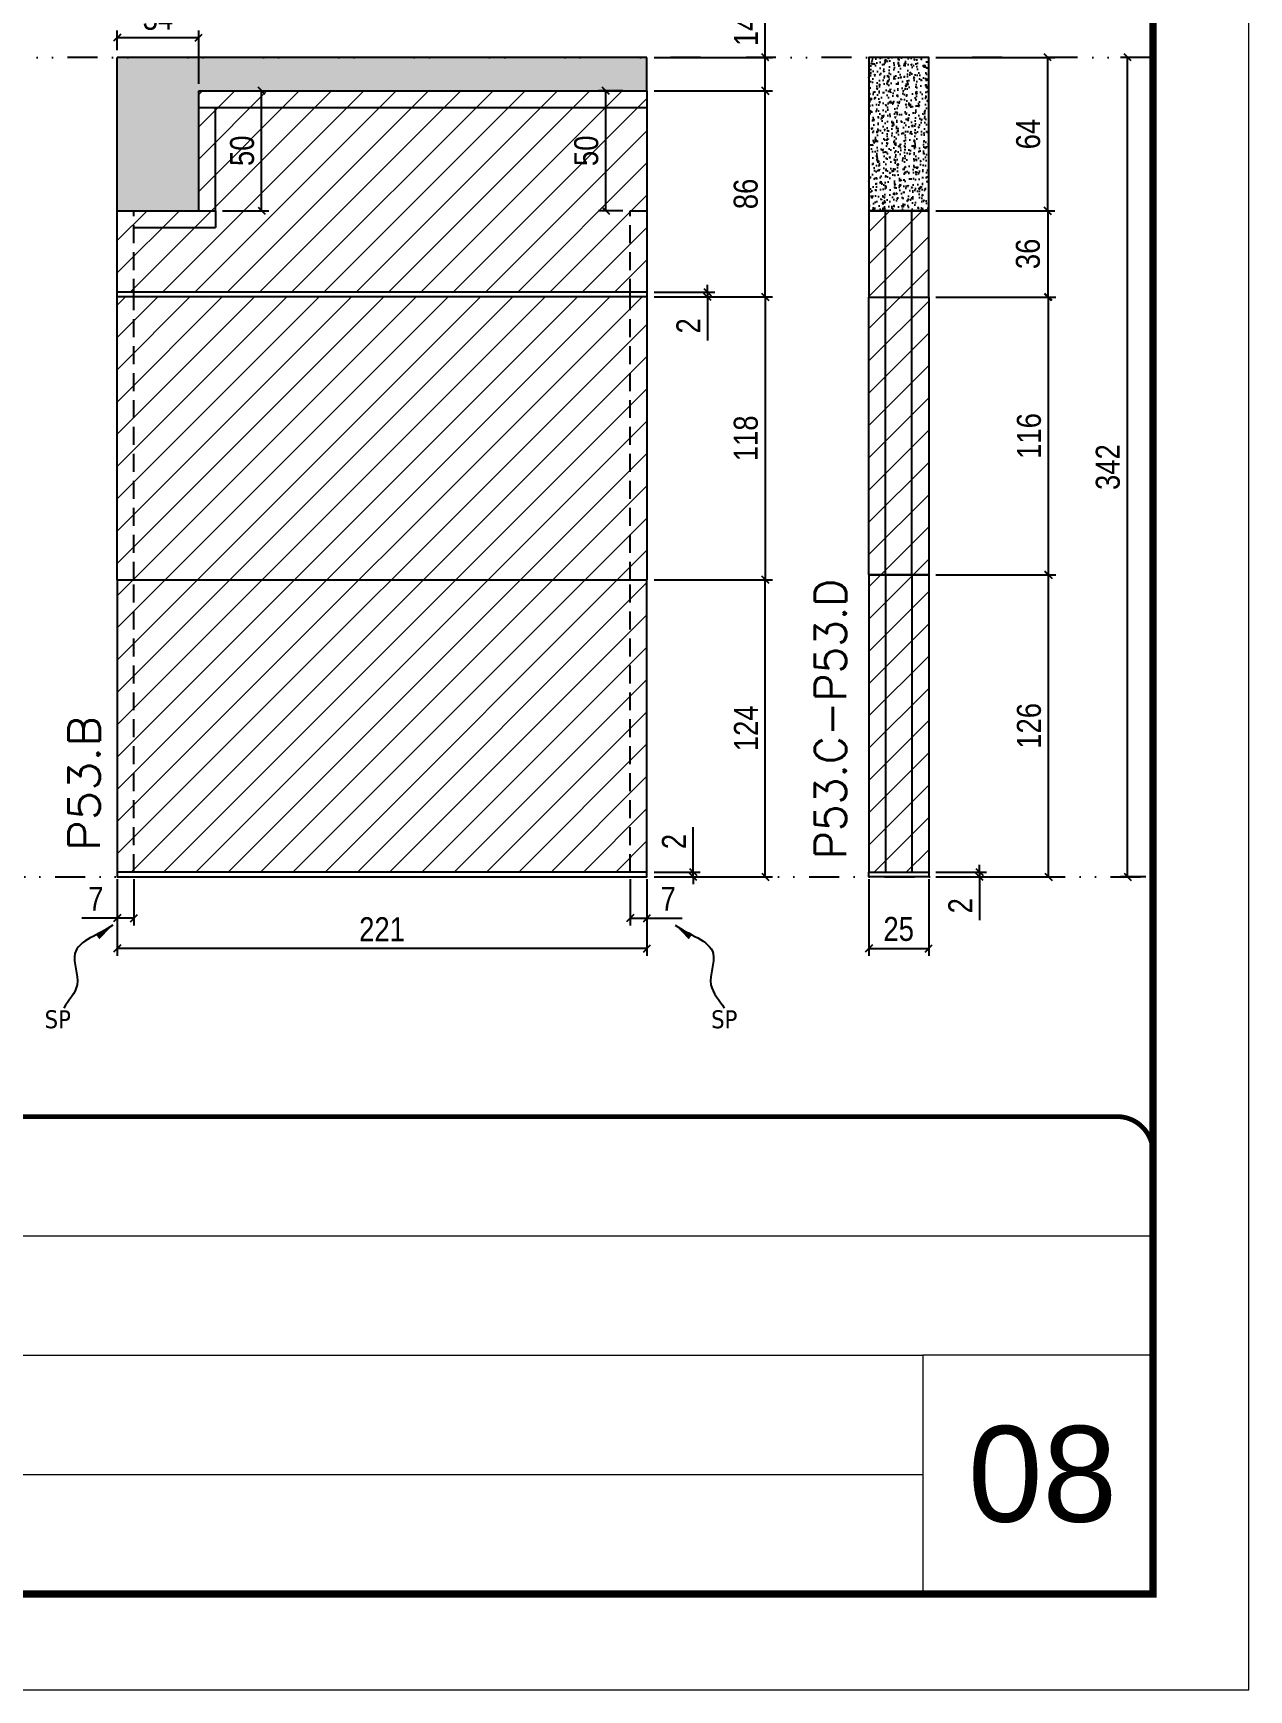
# Model space of a CAD drawing. Extents: x 14400 to 27878, y -21631 to 6985.
# Drawn here: x 20160 to 20667, y 4786 to 5478 of the extents above; entities that cross this region are included whole.
import ezdxf

# ---------------------------------------------------------------- set-up
doc = ezdxf.new("R2010")
doc.units = 0
for name, pattern in [('CONTINUO', [0]), ('DASHED', [0.75, 0.5, -0.25]), ('DIVIDE2', [0.625, 0.25, -0.125, 0, -0.125, 0, -0.125]), ('HIDDEN', [0.375, 0.25, -0.125])]:
    doc.linetypes.add(name, pattern=pattern)
for name, color, linetype, lineweight in [('CARIMBO', 255, 'Continuous', 9), ('Folhas', 255, 'Continuous', 9), ('Hachura', 251, 'Continuous', 9), ('SARRAFO DE PRESSAO', 251, 'DASHED', 9), ('Texto Seção', 7, 'Continuous', 15)]:
    doc.layers.add(name, color=color, linetype=linetype, lineweight=lineweight)
for name, color, linetype in [('COTA', 241, 'Continuous'), ('Nível', 160, 'Continuous'), ('Painéis', 200, 'Continuous'), ('SARR_2.2x7', 40, 'Continuous'), ('Sarrafo de Pressão', 42, 'HIDDEN'), ('texto', 7, 'Continuous')]:
    doc.layers.add(name, color=color, linetype=linetype)
doc.styles.add('ARIAL', font='arial.ttf')
doc.styles.add('COTA TECNICA', font='techl___.ttf', dxfattribs={"height": 10})
doc.styles.add('COTA TECNICA-50', font='techl___.ttf', dxfattribs={"height": 10})
doc.styles.add('REGUA-120', font='ROMANS.shx', dxfattribs={"height": 15})
doc.styles.get("Standard").update_dxf_attribs({"font": 'arial.ttf'})
doc.dimstyles.new('COTA PAINEL-50', dxfattribs={"dimtxt": 10, "dimasz": 3, "dimexe": 3, "dimexo": 3, "dimgap": 3, "dimtad": 1, "dimdec": 1, "dimzin": 12, "dimdsep": 46, "dimtxsty": 'COTA TECNICA-50', "dimblk1": 'OBLIQUE', "dimblk2": 'OBLIQUE', "dimsah": 1, "dimcen": 0.9, "dimclrd": 4, "dimclre": 4, "dimclrt": 240, "dimadec": 1, "dimazin": 3, "dimtfac": 1, "dimtdec": 1, "dimtmove": 0, "dimatfit": 3, "dimfxl": 1, "dimtolj": 1, "dimtzin": 12, "dimarcsym": 0})
doc.dimstyles.new('PAINEL', dxfattribs={"dimtxt": 10, "dimasz": 3, "dimexe": 3, "dimexo": 3, "dimgap": 3, "dimtad": 1, "dimdec": 1, "dimzin": 12, "dimdsep": 46, "dimtxsty": 'COTA TECNICA', "dimblk1": 'OBLIQUE', "dimblk2": 'OBLIQUE', "dimsah": 1, "dimcen": 0.9, "dimclrd": 4, "dimclre": 4, "dimclrt": 240, "dimadec": 1, "dimazin": 3, "dimtfac": 1, "dimtdec": 1, "dimtmove": 0, "dimatfit": 3, "dimfxl": 1, "dimtolj": 1, "dimtzin": 12, "dimarcsym": 0})
doc.dimstyles.get("Standard").update_dxf_attribs({"dimtxt": 0.18, "dimasz": 0.18, "dimexe": 0.18, "dimexo": 0.0625, "dimgap": 0.09, "dimtad": 0, "dimtih": 1, "dimtoh": 1, "dimdec": 4, "dimzin": 0, "dimdsep": 46, "dimtxsty": 'Standard', "dimcen": 0.09, "dimadec": 0, "dimazin": 0, "dimtfac": 1, "dimtdec": 4, "dimtofl": 0, "dimtmove": 0, "dimatfit": 3, "dimfxl": 1, "dimtolj": 1, "dimtzin": 0, "dimarcsym": 0})

# ---------------------------------------------------------------- blocks, each defined once
blk = doc.blocks.new('9999999999')
at = {"color": 30, "linetype": 'CONTINUO'}
for p, q in [((98564.56, 34379.64), (99583.98, 34379.64)), ((98564.56, 34329.83), (99487.98, 34329.83)), ((99583.98, 34329.83), (99487.98, 34329.83)), ((99487.98, 34329.83), (99487.98, 34230.21)), ((98564.56, 34280.02), (99487.98, 34280.02))]:
    blk.add_line(p, q, dxfattribs=at)
at = {"color": 30, "linetype": 'CONTINUO', "const_width": 2}
blk.add_lwpolyline([(99583.98, 34230.21), (99583.98, 34414.45, 0.414214), (99568.98, 34429.45), (98228.98, 34429.45, 0.414214), (98213.98, 34414.45), (98213.98, 34245.21, 0.414214), (98228.98, 34230.21), (99583.98, 34230.21)], format="xyb", dxfattribs=at)
at = {"layer": 'Folhas'}
blk.add_lwpolyline([(98138.98, 34190.21), (99623.98, 34190.21), (99623.98, 35240.21), (98138.98, 35240.21)], close=True, dxfattribs=at)
at = {"layer": 'Folhas', "color": 30, "const_width": 3}
blk.add_lwpolyline([(98213.98, 34230.21), (99583.98, 34230.21), (99583.98, 35200.21), (98213.98, 35200.21)], close=True, dxfattribs=at)
blk = doc.blocks.new('_Oblique')
at = {"color": 0, "linetype": 'ByBlock', "lineweight": -2}
blk.add_line((-0.5, -0.5), (0.5, 0.5), dxfattribs=at)
blk = doc.blocks.new('*D1525')
at = {"layer": 'COTA', "color": 4, "lineweight": -2, "transparency": 16777216}
for p, q in [((20508.41, 5124.44), (20508.41, 5092.54)), ((20533.41, 5124.44), (20533.41, 5092.54)), ((20508.41, 5095.54), (20533.41, 5095.54))]:
    blk.add_line(p, q, dxfattribs=at)
at = {"layer": 'Defpoints', "color": 0, "transparency": 16777216}
for p in [(20508.41, 5127.44), (20533.41, 5127.44), (20533.41, 5095.54)]:
    blk.add_point(p, dxfattribs=at)
at = {"layer": 'COTA', "color": 4, "lineweight": -2, "transparency": 16777216, "xscale": 3, "yscale": 3, "zscale": 3, "rotation": 180}
blk.add_blockref('_Oblique', (20508.41, 5095.54), dxfattribs=at)
at = {"layer": 'COTA', "color": 4, "lineweight": -2, "transparency": 16777216, "xscale": 3, "yscale": 3, "zscale": 3}
blk.add_blockref('_Oblique', (20533.41, 5095.54), dxfattribs=at)
at = {"layer": 'COTA', "color": 240, "transparency": 16777216, "insert": (20520.91, 5103.65), "char_height": 10, "attachment_point": 5, "style": 'COTA TECNICA'}
blk.add_mtext('\\A1;25', dxfattribs=at)
blk = doc.blocks.new('*D1526')
at = {"layer": 'COTA', "color": 4, "lineweight": -2, "transparency": 16777216}
for p, q in [((20554.6, 5127.44), (20554.6, 5130.44)), ((20536.41, 5127.44), (20557.6, 5127.44)), ((20536.41, 5125.44), (20557.6, 5125.44)), ((20554.6, 5127.44), (20554.6, 5125.44)), ((20554.6, 5125.44), (20554.6, 5107.32))]:
    blk.add_line(p, q, dxfattribs=at)
at = {"layer": 'Defpoints', "color": 0, "transparency": 16777216}
for p in [(20533.41, 5127.44), (20533.41, 5125.44), (20554.6, 5127.44)]:
    blk.add_point(p, dxfattribs=at)
at = {"layer": 'COTA', "color": 4, "lineweight": -2, "transparency": 16777216, "xscale": 3, "yscale": 3, "zscale": 3}
for p, rotation in [((20554.6, 5127.44), 270), ((20554.6, 5125.44), 90)]:
    blk.add_blockref('_Oblique', p, dxfattribs=dict(at, rotation=rotation))
at = {"layer": 'COTA', "color": 240, "transparency": 16777216, "insert": (20546.6, 5113.38), "char_height": 10, "attachment_point": 5, "rotation": 90, "style": 'COTA TECNICA-50'}
blk.add_mtext('\\A1;2', dxfattribs=at)
blk = doc.blocks.new('*D1527')
at = {"layer": 'COTA', "color": 4, "lineweight": -2, "transparency": 16777216}
for p, q in [((20536.41, 5251.46), (20586.4, 5251.46)), ((20583.4, 5125.44), (20583.4, 5251.46)), ((20536.41, 5125.44), (20586.4, 5125.44))]:
    blk.add_line(p, q, dxfattribs=at)
at = {"layer": 'Defpoints', "color": 0, "transparency": 16777216}
for p in [(20533.41, 5251.46), (20583.4, 5251.46), (20533.41, 5125.44)]:
    blk.add_point(p, dxfattribs=at)
at = {"layer": 'COTA', "color": 4, "lineweight": -2, "transparency": 16777216, "xscale": 3, "yscale": 3, "zscale": 3}
for p, rotation in [((20583.4, 5251.46), 90), ((20583.4, 5125.44), 270)]:
    blk.add_blockref('_Oblique', p, dxfattribs=dict(at, rotation=rotation))
at = {"layer": 'COTA', "color": 240, "transparency": 16777216, "insert": (20575.29, 5188.45), "char_height": 10, "attachment_point": 5, "rotation": 90, "style": 'COTA TECNICA-50'}
blk.add_mtext('\\A1;126', dxfattribs=at)
blk = doc.blocks.new('*D1606')
at = {"layer": 'COTA', "color": 4, "lineweight": -2, "transparency": 16777216}
for p, q in [((20536.41, 5467.44), (20586.07, 5467.44)), ((20583.07, 5403.42), (20583.07, 5467.44)), ((20536.41, 5403.42), (20586.07, 5403.42))]:
    blk.add_line(p, q, dxfattribs=at)
at = {"layer": 'Defpoints', "color": 0, "transparency": 16777216}
for p in [(20533.41, 5467.44), (20583.07, 5467.44), (20533.41, 5403.42)]:
    blk.add_point(p, dxfattribs=at)
at = {"layer": 'COTA', "color": 4, "lineweight": -2, "transparency": 16777216, "xscale": 3, "yscale": 3, "zscale": 3}
for p, rotation in [((20583.07, 5467.44), 90), ((20583.07, 5403.42), 270)]:
    blk.add_blockref('_Oblique', p, dxfattribs=dict(at, rotation=rotation))
at = {"layer": 'COTA', "color": 240, "transparency": 16777216, "insert": (20574.97, 5435.43), "char_height": 10, "attachment_point": 5, "rotation": 90, "style": 'COTA TECNICA'}
blk.add_mtext('\\A1;64', dxfattribs=at)
blk = doc.blocks.new('*D1607')
at = {"layer": 'COTA', "color": 4, "lineweight": -2, "transparency": 16777216}
for p, q in [((20623.97, 5467.44), (20613.4, 5467.44)), ((20616.4, 5125.44), (20616.4, 5467.44)), ((20623.97, 5125.44), (20613.4, 5125.44))]:
    blk.add_line(p, q, dxfattribs=at)
at = {"layer": 'Defpoints', "color": 0, "transparency": 16777216}
for p in [(20616.4, 5467.44), (20626.97, 5467.44), (20626.97, 5125.44)]:
    blk.add_point(p, dxfattribs=at)
at = {"layer": 'COTA', "color": 4, "lineweight": -2, "transparency": 16777216, "xscale": 3, "yscale": 3, "zscale": 3}
for p, rotation in [((20616.4, 5467.44), 90), ((20616.4, 5125.44), 270)]:
    blk.add_blockref('_Oblique', p, dxfattribs=dict(at, rotation=rotation))
at = {"layer": 'COTA', "color": 240, "transparency": 16777216, "insert": (20608.18, 5296.44), "char_height": 10, "attachment_point": 5, "rotation": 90, "style": 'COTA TECNICA'}
blk.add_mtext('\\A1;342', dxfattribs=at)
blk = doc.blocks.new('*D1643')
at = {"layer": 'COTA', "color": 4, "lineweight": -2, "transparency": 16777216}
for p, q in [((20536.41, 5367.42), (20586.4, 5367.42)), ((20583.4, 5251.44), (20583.4, 5367.42)), ((20536.41, 5251.44), (20586.4, 5251.44))]:
    blk.add_line(p, q, dxfattribs=at)
at = {"layer": 'Defpoints', "color": 0, "transparency": 16777216}
for p in [(20533.41, 5367.42), (20583.4, 5367.42), (20533.41, 5251.44)]:
    blk.add_point(p, dxfattribs=at)
at = {"layer": 'COTA', "color": 4, "lineweight": -2, "transparency": 16777216, "xscale": 3, "yscale": 3, "zscale": 3}
for p, rotation in [((20583.4, 5367.42), 90), ((20583.4, 5251.44), 270)]:
    blk.add_blockref('_Oblique', p, dxfattribs=dict(at, rotation=rotation))
at = {"layer": 'COTA', "color": 240, "transparency": 16777216, "insert": (20575.29, 5309.43), "char_height": 10, "attachment_point": 5, "rotation": 90, "style": 'COTA TECNICA'}
blk.add_mtext('\\A1;116', dxfattribs=at)
blk = doc.blocks.new('*D1835')
at = {"layer": 'COTA', "color": 4, "lineweight": -2, "transparency": 16777216}
for p, q in [((20536.41, 5403.42), (20586.07, 5403.42)), ((20583.07, 5403.42), (20583.07, 5367.42)), ((20536.41, 5367.42), (20586.07, 5367.42))]:
    blk.add_line(p, q, dxfattribs=at)
at = {"layer": 'Defpoints', "color": 0, "transparency": 16777216}
for p in [(20533.41, 5403.42), (20533.41, 5367.42), (20583.07, 5367.42)]:
    blk.add_point(p, dxfattribs=at)
at = {"layer": 'COTA', "color": 4, "lineweight": -2, "transparency": 16777216, "xscale": 3, "yscale": 3, "zscale": 3}
for p, rotation in [((20583.07, 5403.42), 90), ((20583.07, 5367.42), 270)]:
    blk.add_blockref('_Oblique', p, dxfattribs=dict(at, rotation=rotation))
at = {"layer": 'COTA', "color": 240, "transparency": 16777216, "insert": (20574.85, 5385.42), "char_height": 10, "attachment_point": 5, "rotation": 90, "style": 'COTA TECNICA'}
blk.add_mtext('\\A1;36', dxfattribs=at)
blk = doc.blocks.new('*D1839')
at = {"layer": 'COTA', "color": 4, "lineweight": -2, "transparency": 16777216}
for p, q in [((20194.9, 5124.44), (20194.9, 5092.54)), ((20415.9, 5124.44), (20415.9, 5092.54)), ((20415.9, 5095.54), (20194.9, 5095.54))]:
    blk.add_line(p, q, dxfattribs=at)
at = {"layer": 'Defpoints', "color": 0, "transparency": 16777216}
for p in [(20194.9, 5127.44), (20415.9, 5127.44), (20194.9, 5095.54)]:
    blk.add_point(p, dxfattribs=at)
at = {"layer": 'COTA', "color": 4, "lineweight": -2, "transparency": 16777216, "xscale": 3, "yscale": 3, "zscale": 3, "rotation": 180}
blk.add_blockref('_Oblique', (20194.9, 5095.54), dxfattribs=at)
at = {"layer": 'COTA', "color": 4, "lineweight": -2, "transparency": 16777216, "xscale": 3, "yscale": 3, "zscale": 3}
blk.add_blockref('_Oblique', (20415.9, 5095.54), dxfattribs=at)
at = {"layer": 'COTA', "color": 240, "transparency": 16777216, "insert": (20305.4, 5103.6), "char_height": 10, "attachment_point": 5, "style": 'COTA TECNICA'}
blk.add_mtext('\\A1;221', dxfattribs=at)
blk = doc.blocks.new('*D1840')
at = {"layer": 'COTA', "color": 4, "lineweight": -2, "transparency": 16777216}
for p, q in [((20408.9, 5124.44), (20408.9, 5105.19)), ((20415.9, 5122.44), (20415.9, 5105.19)), ((20408.9, 5108.19), (20415.9, 5108.19)), ((20415.9, 5108.19), (20430.63, 5108.19))]:
    blk.add_line(p, q, dxfattribs=at)
at = {"layer": 'Defpoints', "color": 0, "transparency": 16777216}
for p in [(20408.9, 5127.44), (20415.9, 5125.44), (20415.9, 5108.19)]:
    blk.add_point(p, dxfattribs=at)
at = {"layer": 'COTA', "color": 4, "lineweight": -2, "transparency": 16777216, "xscale": 3, "yscale": 3, "zscale": 3, "rotation": 180}
blk.add_blockref('_Oblique', (20408.9, 5108.19), dxfattribs=at)
at = {"layer": 'COTA', "color": 4, "lineweight": -2, "transparency": 16777216, "xscale": 3, "yscale": 3, "zscale": 3}
blk.add_blockref('_Oblique', (20415.9, 5108.19), dxfattribs=at)
at = {"layer": 'COTA', "color": 240, "transparency": 16777216, "insert": (20424.76, 5116.27), "char_height": 10, "attachment_point": 5, "style": 'COTA TECNICA-50'}
blk.add_mtext('\\A1;7', dxfattribs=at)
blk = doc.blocks.new('*D1841')
at = {"layer": 'COTA', "color": 4, "lineweight": -2, "transparency": 16777216}
for p, q in [((20201.9, 5124.44), (20201.9, 5105.19)), ((20194.9, 5122.44), (20194.9, 5105.19)), ((20194.9, 5108.19), (20180.16, 5108.19)), ((20201.9, 5108.19), (20194.9, 5108.19))]:
    blk.add_line(p, q, dxfattribs=at)
at = {"layer": 'Defpoints', "color": 0, "transparency": 16777216}
for p in [(20194.9, 5125.44), (20201.9, 5127.44), (20194.9, 5108.19)]:
    blk.add_point(p, dxfattribs=at)
at = {"layer": 'COTA', "color": 4, "lineweight": -2, "transparency": 16777216, "xscale": 3, "yscale": 3, "zscale": 3, "rotation": 180}
blk.add_blockref('_Oblique', (20194.9, 5108.19), dxfattribs=at)
at = {"layer": 'COTA', "color": 4, "lineweight": -2, "transparency": 16777216, "xscale": 3, "yscale": 3, "zscale": 3}
blk.add_blockref('_Oblique', (20201.9, 5108.19), dxfattribs=at)
at = {"layer": 'COTA', "color": 240, "transparency": 16777216, "insert": (20186.03, 5116.27), "char_height": 10, "attachment_point": 5, "style": 'COTA TECNICA-50'}
blk.add_mtext('\\A1;7', dxfattribs=at)
blk = doc.blocks.new('*D1842')
at = {"layer": 'COTA', "color": 4, "lineweight": -2, "transparency": 16777216}
for p, q in [((20435.15, 5127.44), (20435.15, 5146.24)), ((20418.9, 5127.44), (20438.15, 5127.44)), ((20418.9, 5125.44), (20438.15, 5125.44)), ((20435.15, 5125.44), (20435.15, 5127.44)), ((20435.15, 5125.44), (20435.15, 5122.44))]:
    blk.add_line(p, q, dxfattribs=at)
at = {"layer": 'Defpoints', "color": 0, "transparency": 16777216}
for p in [(20415.9, 5127.44), (20415.9, 5125.44), (20435.15, 5125.44)]:
    blk.add_point(p, dxfattribs=at)
at = {"layer": 'COTA', "color": 4, "lineweight": -2, "transparency": 16777216, "xscale": 3, "yscale": 3, "zscale": 3}
for p, rotation in [((20435.15, 5127.44), 270), ((20435.15, 5125.44), 90)]:
    blk.add_blockref('_Oblique', p, dxfattribs=dict(at, rotation=rotation))
at = {"layer": 'COTA', "color": 240, "transparency": 16777216, "insert": (20427.15, 5140.18), "char_height": 10, "attachment_point": 5, "rotation": 90, "style": 'COTA TECNICA-50'}
blk.add_mtext('\\A1;2', dxfattribs=at)
blk = doc.blocks.new('*D1843')
at = {"layer": 'COTA', "color": 4, "linetype": 'ByBlock', "lineweight": -2, "transparency": 16777216}
for p, q in [((20418.9, 5249.44), (20468.26, 5249.44)), ((20465.26, 5125.44), (20465.26, 5249.44)), ((20418.9, 5125.44), (20468.26, 5125.44))]:
    blk.add_line(p, q, dxfattribs=at)
at = {"layer": 'Defpoints', "color": 0, "linetype": 'ByBlock', "transparency": 16777216}
for p in [(20415.9, 5249.44), (20465.26, 5249.44), (20415.9, 5125.44)]:
    blk.add_point(p, dxfattribs=at)
at = {"layer": 'COTA', "color": 4, "linetype": 'ByBlock', "lineweight": -2, "transparency": 16777216, "xscale": 3, "yscale": 3, "zscale": 3}
for p, rotation in [((20465.26, 5249.44), 90), ((20465.26, 5125.44), 270)]:
    blk.add_blockref('_Oblique', p, dxfattribs=dict(at, rotation=rotation))
at = {"layer": 'COTA', "color": 240, "linetype": 'ByBlock', "transparency": 16777216, "insert": (20457.19, 5187.44), "char_height": 10, "attachment_point": 5, "rotation": 90, "style": 'COTA TECNICA'}
blk.add_mtext('\\A1;124', dxfattribs=at)
blk = doc.blocks.new('*D1844')
at = {"layer": 'COTA', "color": 4, "linetype": 'ByBlock', "lineweight": -2, "transparency": 16777216}
for p, q in [((20418.9, 5249.44), (20468.26, 5249.44)), ((20465.26, 5125.44), (20465.26, 5249.44)), ((20418.9, 5125.44), (20468.26, 5125.44))]:
    blk.add_line(p, q, dxfattribs=at)
at = {"layer": 'Defpoints', "color": 0, "linetype": 'ByBlock', "transparency": 16777216}
for p in [(20415.9, 5249.44), (20465.26, 5249.44), (20415.9, 5125.44)]:
    blk.add_point(p, dxfattribs=at)
at = {"layer": 'COTA', "color": 4, "linetype": 'ByBlock', "lineweight": -2, "transparency": 16777216, "xscale": 3, "yscale": 3, "zscale": 3}
for p, rotation in [((20465.26, 5249.44), 90), ((20465.26, 5125.44), 270)]:
    blk.add_blockref('_Oblique', p, dxfattribs=dict(at, rotation=rotation))
at = {"layer": 'COTA', "color": 240, "linetype": 'ByBlock', "transparency": 16777216, "insert": (20457.19, 5187.44), "char_height": 10, "attachment_point": 5, "rotation": 90, "style": 'COTA TECNICA'}
blk.add_mtext('\\A1;124', dxfattribs=at)
blk = doc.blocks.new('*D1845')
at = {"layer": 'COTA', "color": 4, "lineweight": -2, "transparency": 16777216}
for p, q in [((20418.9, 5367.44), (20468.26, 5367.44)), ((20465.26, 5367.44), (20465.26, 5249.44)), ((20418.9, 5249.44), (20468.26, 5249.44))]:
    blk.add_line(p, q, dxfattribs=at)
at = {"layer": 'Defpoints', "color": 0, "transparency": 16777216}
for p in [(20415.9, 5367.44), (20415.9, 5249.44), (20465.26, 5249.44)]:
    blk.add_point(p, dxfattribs=at)
at = {"layer": 'COTA', "color": 4, "lineweight": -2, "transparency": 16777216, "xscale": 3, "yscale": 3, "zscale": 3}
for p, rotation in [((20465.26, 5367.44), 90), ((20465.26, 5249.44), 270)]:
    blk.add_blockref('_Oblique', p, dxfattribs=dict(at, rotation=rotation))
at = {"layer": 'COTA', "color": 240, "transparency": 16777216, "insert": (20457.17, 5308.44), "char_height": 10, "attachment_point": 5, "rotation": 90, "style": 'COTA TECNICA'}
blk.add_mtext('\\A1;118', dxfattribs=at)
blk = doc.blocks.new('*D1846')
at = {"layer": 'COTA', "color": 4, "lineweight": -2, "transparency": 16777216}
for p, q in [((20231.9, 5453.44), (20258.17, 5453.44)), ((20255.17, 5403.44), (20255.17, 5453.44)), ((20238.9, 5403.44), (20258.17, 5403.44))]:
    blk.add_line(p, q, dxfattribs=at)
at = {"layer": 'Defpoints', "color": 0, "transparency": 16777216}
for p in [(20228.9, 5453.44), (20255.17, 5453.44), (20235.9, 5403.44)]:
    blk.add_point(p, dxfattribs=at)
at = {"layer": 'COTA', "color": 4, "lineweight": -2, "transparency": 16777216, "xscale": 3, "yscale": 3, "zscale": 3}
for p, rotation in [((20255.17, 5453.44), 90), ((20255.17, 5403.44), 270)]:
    blk.add_blockref('_Oblique', p, dxfattribs=dict(at, rotation=rotation))
at = {"layer": 'COTA', "color": 240, "transparency": 16777216, "insert": (20247.06, 5428.44), "char_height": 10, "attachment_point": 5, "rotation": 90, "style": 'COTA TECNICA'}
blk.add_mtext('\\A1;50', dxfattribs=at)
blk = doc.blocks.new('*D1847')
at = {"layer": 'COTA', "color": 4, "lineweight": -2, "transparency": 16777216}
for p, q in [((20405.9, 5453.44), (20395.73, 5453.44)), ((20398.73, 5403.44), (20398.73, 5453.44)), ((20405.9, 5403.44), (20395.73, 5403.44))]:
    blk.add_line(p, q, dxfattribs=at)
at = {"layer": 'Defpoints', "color": 0, "transparency": 16777216}
for p in [(20398.73, 5453.44), (20408.9, 5453.44), (20408.9, 5403.44)]:
    blk.add_point(p, dxfattribs=at)
at = {"layer": 'COTA', "color": 4, "lineweight": -2, "transparency": 16777216, "xscale": 3, "yscale": 3, "zscale": 3}
for p, rotation in [((20398.73, 5453.44), 90), ((20398.73, 5403.44), 270)]:
    blk.add_blockref('_Oblique', p, dxfattribs=dict(at, rotation=rotation))
at = {"layer": 'COTA', "color": 240, "transparency": 16777216, "insert": (20390.62, 5428.44), "char_height": 10, "attachment_point": 5, "rotation": 90, "style": 'COTA TECNICA'}
blk.add_mtext('\\A1;50', dxfattribs=at)
blk = doc.blocks.new('*D1848')
at = {"layer": 'COTA', "color": 4, "lineweight": -2, "transparency": 16777216}
for p, q in [((20194.9, 5470.44), (20194.9, 5478.64)), ((20228.9, 5456.44), (20228.9, 5478.64)), ((20228.9, 5475.64), (20194.9, 5475.64))]:
    blk.add_line(p, q, dxfattribs=at)
at = {"layer": 'Defpoints', "color": 0, "transparency": 16777216}
for p in [(20194.9, 5475.64), (20194.9, 5467.44), (20228.9, 5453.44)]:
    blk.add_point(p, dxfattribs=at)
at = {"layer": 'COTA', "color": 4, "lineweight": -2, "transparency": 16777216, "xscale": 3, "yscale": 3, "zscale": 3, "rotation": 180}
blk.add_blockref('_Oblique', (20194.9, 5475.64), dxfattribs=at)
at = {"layer": 'COTA', "color": 4, "lineweight": -2, "transparency": 16777216, "xscale": 3, "yscale": 3, "zscale": 3}
blk.add_blockref('_Oblique', (20228.9, 5475.64), dxfattribs=at)
at = {"layer": 'COTA', "color": 240, "transparency": 16777216, "insert": (20211.9, 5483.86), "char_height": 10, "attachment_point": 5, "style": 'COTA TECNICA'}
blk.add_mtext('\\A1;34', dxfattribs=at)
blk = doc.blocks.new('*D1849')
at = {"layer": 'COTA', "color": 4, "lineweight": -2, "transparency": 16777216}
for p, q in [((20418.9, 5453.44), (20468.26, 5453.44)), ((20465.26, 5367.44), (20465.26, 5453.44)), ((20418.9, 5367.44), (20468.26, 5367.44))]:
    blk.add_line(p, q, dxfattribs=at)
at = {"layer": 'Defpoints', "color": 0, "transparency": 16777216}
for p in [(20415.9, 5453.44), (20465.26, 5453.44), (20415.9, 5367.44)]:
    blk.add_point(p, dxfattribs=at)
at = {"layer": 'COTA', "color": 4, "lineweight": -2, "transparency": 16777216, "xscale": 3, "yscale": 3, "zscale": 3}
for p, rotation in [((20465.26, 5453.44), 90), ((20465.26, 5367.44), 270)]:
    blk.add_blockref('_Oblique', p, dxfattribs=dict(at, rotation=rotation))
at = {"layer": 'COTA', "color": 240, "transparency": 16777216, "insert": (20457.14, 5410.44), "char_height": 10, "attachment_point": 5, "rotation": 90, "style": 'COTA TECNICA'}
blk.add_mtext('\\A1;86', dxfattribs=at)
blk = doc.blocks.new('*D1850')
at = {"layer": 'COTA', "color": 4, "lineweight": -2, "transparency": 16777216}
for p, q in [((20465.26, 5467.44), (20465.26, 5486.55)), ((20418.9, 5467.44), (20468.26, 5467.44)), ((20465.26, 5453.44), (20465.26, 5467.44)), ((20418.9, 5453.44), (20468.26, 5453.44))]:
    blk.add_line(p, q, dxfattribs=at)
at = {"layer": 'Defpoints', "color": 0, "transparency": 16777216}
for p in [(20415.9, 5467.44), (20465.26, 5467.44), (20415.9, 5453.44)]:
    blk.add_point(p, dxfattribs=at)
at = {"layer": 'COTA', "color": 4, "lineweight": -2, "transparency": 16777216, "xscale": 3, "yscale": 3, "zscale": 3}
for p, rotation in [((20465.26, 5467.44), 90), ((20465.26, 5453.44), 270)]:
    blk.add_blockref('_Oblique', p, dxfattribs=dict(at, rotation=rotation))
at = {"layer": 'COTA', "color": 240, "transparency": 16777216, "insert": (20457.19, 5478.49), "char_height": 10, "attachment_point": 5, "rotation": 90, "style": 'COTA TECNICA'}
blk.add_mtext('\\A1;14', dxfattribs=at)
blk = doc.blocks.new('*D2251')
at = {"layer": 'COTA', "color": 4, "lineweight": -2, "transparency": 16777216}
for p, q in [((20441.16, 5369.44), (20441.16, 5372.44)), ((20418.9, 5369.44), (20444.16, 5369.44)), ((20418.9, 5367.44), (20444.16, 5367.44)), ((20441.16, 5369.44), (20441.16, 5367.44)), ((20441.16, 5367.44), (20441.16, 5349.32))]:
    blk.add_line(p, q, dxfattribs=at)
at = {"layer": 'Defpoints', "color": 0, "transparency": 16777216}
for p in [(20415.9, 5369.44), (20415.9, 5367.44), (20441.16, 5367.44)]:
    blk.add_point(p, dxfattribs=at)
at = {"layer": 'COTA', "color": 4, "lineweight": -2, "transparency": 16777216, "xscale": 3, "yscale": 3, "zscale": 3}
for p, rotation in [((20441.16, 5369.44), 270), ((20441.16, 5367.44), 90)]:
    blk.add_blockref('_Oblique', p, dxfattribs=dict(at, rotation=rotation))
at = {"layer": 'COTA', "color": 240, "transparency": 16777216, "insert": (20433.16, 5355.38), "char_height": 10, "attachment_point": 5, "rotation": 90, "style": 'COTA TECNICA'}
blk.add_mtext('\\A1;2', dxfattribs=at)

msp = doc.modelspace()

# ---------------------------------------------------------------- hatches: boundary and pattern name
at = {"layer": 'COTA'}
h = msp.add_hatch(dxfattribs=at)
h.set_pattern_fill('AR-CONC', color=256, scale=0.03)
h.set_pattern_definition([(50, (278.659, 2), (5.4655401, -0.4781726), [0.5715, -6.2865]), (355, (278.659, 2), (-1.0573026, 5.7317054), [0.4572, -5.0292175]), (100.451445, (279.1144, 1.96), (4.4082374, 5.2535326), [0.4857003, -5.3427073]), (46.1842, (278.659, 3.524), (8.1323712, -1.2612698), [0.85725, -9.42975]), (96.635558, (279.337, 3.419), (7.122124, 7.4227837), [0.7285507, -8.0140682]), (351.18415, (278.659, 3.524), (7.122124, 7.4227837), [0.685799, -7.543792]), (21, (279.421, 3.143), (4.5484317, -3.0679559), [0.5715, -6.2865]), (326, (279.421, 3.143), (1.8540609, 5.525639), [0.4572, -5.0292]), (71.451445, (279.8, 2.8873), (6.4024926, 2.457683), [0.4857003, -5.3426981]), (37.5, (278.659, 2), (0.0926581, 2.53665117), [0, -4.96824, 0, -5.1054, 0, -5.04825]), (7.5, (278.659, 2), (2.00458988, 3.00541724), [0, -2.91084, 0, -4.85394, 0, -1.92405]), (327.5, (276.9597, 2), (4.06771786, -0.17186232), [0, -1.905, 0, -5.9436, 0, -7.8867]), (317.5, (276.1977, 2), (4.44387544, 0.76279473), [0, -2.4765, 0, -3.94716, 0, -5.6007])])
h.paths.add_polyline_path([(20228.9, 5403.44), (20194.9, 5403.44), (20194.9, 5467.44), (20415.9, 5467.44), (20415.9, 5453.44), (20228.9, 5453.44)])
h = msp.add_hatch(dxfattribs=at)
h.set_pattern_fill('AR-CONC', color=256, scale=0.03)
h.set_pattern_definition([(50, (1651.889, -18), (5.4655401, -0.4781726), [0.5715, -6.2865]), (355, (1651.889, -18), (-1.0573026, 5.7317054), [0.4572, -5.0292175]), (100.451445, (1652.3446, -18.04), (4.4082374, 5.2535326), [0.4857003, -5.3427073]), (46.1842, (1651.889, -16.476), (8.1323712, -1.2612698), [0.85725, -9.42975]), (96.635558, (1652.567, -16.581), (7.122124, 7.4227837), [0.7285507, -8.0140682]), (351.18415, (1651.889, -16.476), (7.122124, 7.4227837), [0.685799, -7.543792]), (21, (1652.651, -16.857), (4.5484317, -3.0679559), [0.5715, -6.2865]), (326, (1652.651, -16.857), (1.8540609, 5.525639), [0.4572, -5.0292]), (71.451445, (1653.03, -17.1127), (6.4024926, 2.457683), [0.4857003, -5.3426981]), (37.5, (1651.8892, -18), (0.0926581, 2.53665117), [0, -4.96824, 0, -5.1054, 0, -5.04825]), (7.5, (1651.8892, -18), (2.00458988, 3.00541724), [0, -2.91084, 0, -4.85394, 0, -1.92405]), (327.5, (1650.19, -18), (4.06771786, -0.17186232), [0, -1.905, 0, -5.9436, 0, -7.8867]), (317.5, (1649.428, -18), (4.44387544, 0.7627947), [0, -2.4765, 0, -3.94716, 0, -5.6007])])
h.paths.add_polyline_path([(20533.41, 5467.44), (20508.41, 5467.44), (20508.41, 5403.42), (20533.41, 5403.42)])
at = {"layer": 'Hachura', "linetype": 'ByBlock'}
h = msp.add_hatch(dxfattribs=at)
h.set_pattern_fill('ANSI31', color=256, scale=3)
h.paths.add_polyline_path([(20068.12, 5451.44), (19881.12, 5451.44), (19881.12, 5369.44), (20102.12, 5369.44), (20102.12, 5403.44), (20068.12, 5403.44)])
h.paths.add_polyline_path([(20102.12, 5367.44), (19881.12, 5367.44), (19881.12, 5249.44), (20102.12, 5249.44)])
h.paths.add_polyline_path([(20102.12, 5249.44), (19881.12, 5249.44), (19881.12, 5127.44), (20102.12, 5127.44)])
h.paths.add_polyline_path([(20415.9, 5249.44), (20194.9, 5249.44), (20194.9, 5127.44), (20415.9, 5127.44)])
h.paths.add_polyline_path([(20415.9, 5367.44), (20194.9, 5367.44), (20194.9, 5249.44), (20415.9, 5249.44)])
h.paths.add_polyline_path([(20415.9, 5453.44), (20228.9, 5453.44), (20228.9, 5403.44), (20194.9, 5403.44), (20194.9, 5369.44), (20415.9, 5369.44)])
h.paths.add_polyline_path([(20533.41, 5403.42), (20508.41, 5403.42), (20508.41, 5367.42), (20533.41, 5367.42)])
h.paths.add_polyline_path([(20533.41, 5367.42), (20508.41, 5367.42), (20508.41, 5251.44), (20533.41, 5251.44)])
h.paths.add_polyline_path([(20533.41, 5251.44), (20508.41, 5251.44), (20508.41, 5127.44), (20533.41, 5127.44)])

# ---------------------------------------------------------------- linework, layer by layer
at = {"layer": 'COTA', "linetype": 'ByBlock'}
for p, q in [((20194.9, 5403.44), (20194.9, 5467.44)), ((20415.9, 5467.44), (20194.9, 5467.44)), ((20415.9, 5453.44), (20415.9, 5467.44))]:
    msp.add_line(p, q, dxfattribs=at)
at = {"layer": 'COTA'}
for p, q in [((20228.9, 5403.44), (20235.9, 5403.44)), ((20235.9, 5403.44), (20235.9, 5396.44)), ((20408.9, 5403.44), (20415.9, 5403.44))]:
    msp.add_line(p, q, dxfattribs=at)
at = {"layer": 'COTA', "linetype": 'ByBlock'}
msp.add_lwpolyline([(20508.41, 5403.42), (20533.41, 5403.42), (20533.41, 5467.44), (20508.41, 5467.44)], close=True, dxfattribs=at)
at = {"layer": 'Nível', "color": 4, "linetype": 'DIVIDE2', "ltscale": 50}
for p, q in [((20626.97, 5467.44), (19841.78, 5467.44)), ((19256.97, 5125.44), (20626.97, 5125.44))]:
    msp.add_line(p, q, dxfattribs=at)
at = {"layer": 'Painéis'}
for p, q in [((20228.9, 5453.44), (20415.9, 5453.44)), ((20228.9, 5403.44), (20228.9, 5453.44)), ((20415.9, 5453.44), (20415.9, 5249.44)), ((20194.9, 5249.44), (20194.9, 5403.44)), ((20194.9, 5403.44), (20228.9, 5403.44)), ((20415.9, 5369.44), (20194.9, 5369.44)), ((20415.9, 5367.44), (20194.9, 5367.44)), ((20194.9, 5249.44), (20415.9, 5249.44)), ((20194.9, 5249.44), (20194.9, 5127.44)), ((20194.9, 5249.44), (20415.9, 5249.44)), ((20415.9, 5127.44), (20415.9, 5249.44)), ((20508.41, 5251.44), (20508.41, 5127.44)), ((20508.41, 5251.44), (20533.41, 5251.44)), ((20533.41, 5251.44), (20533.41, 5127.44)), ((20508.41, 5127.44), (20533.41, 5127.44)), ((20508.41, 5127.44), (20533.41, 5127.44)), ((20508.41, 5125.44), (20508.41, 5127.44)), ((20533.41, 5125.44), (20508.41, 5125.44)), ((20533.41, 5127.44), (20533.41, 5125.44))]:
    msp.add_line(p, q, dxfattribs=at)
for points in [[(20508.41, 5367.42), (20533.41, 5367.42), (20533.41, 5403.42), (20508.41, 5403.42)], [(20508.41, 5367.42), (20533.41, 5367.42), (20533.41, 5251.44), (20508.41, 5251.44)], [(20415.9, 5127.44), (20194.9, 5127.44), (20194.9, 5125.44), (20415.9, 5125.44)]]:
    msp.add_lwpolyline(points, close=True, dxfattribs=at)
at = {"layer": 'SARR_2.2x7'}
for p, q in [((20228.9, 5446.44), (20415.9, 5446.44)), ((20235.9, 5403.44), (20235.9, 5446.44)), ((20515.41, 5367.42), (20515.41, 5403.42)), ((20526.41, 5367.42), (20526.41, 5403.42)), ((20201.9, 5396.44), (20235.9, 5396.44)), ((20515.41, 5251.46), (20515.41, 5367.42)), ((20526.41, 5251.46), (20526.41, 5367.42)), ((20515.41, 5251.46), (20515.41, 5127.44)), ((20526.41, 5251.46), (20526.41, 5127.44))]:
    msp.add_line(p, q, dxfattribs=at)
at = {"layer": 'Sarrafo de Pressão', "ltscale": 30}
for p, q in [((20201.9, 5367.44), (20201.9, 5403.44)), ((20408.9, 5367.44), (20408.9, 5403.44)), ((20201.9, 5249.44), (20201.9, 5367.44)), ((20408.9, 5249.44), (20408.9, 5367.44)), ((20201.9, 5127.44), (20201.9, 5249.44)), ((20408.9, 5127.44), (20408.9, 5249.44))]:
    msp.add_line(p, q, dxfattribs=at)

# ---------------------------------------------------------------- block references
at = {"layer": 'SARRAFO DE PRESSAO', "color": 6, "linetype": 'ByBlock'}
msp.add_blockref('9999999999', (-78957.01, -29404.05), dxfattribs=at)

# ---------------------------------------------------------------- texts
at = {"layer": 'CARIMBO', "style": 'ARIAL'}
msp.add_text('08', height=40, dxfattribs=at).set_placement((20549.83, 4856.3))
at = {"layer": 'texto', "color": 0, "char_height": 7.5, "attachment_point": 5}
for insert in [(20170.12, 5065.94), (20448.14, 5065.94)]:
    msp.add_mtext('{\\fTahoma|b0|i0|c0|p34;\\C4;SP}', dxfattribs=dict(at, insert=insert))
at = {"layer": 'Texto Seção', "style": 'REGUA-120', "width": 1.1}
msp.add_text('P53.B', height=13, rotation=90, dxfattribs=at).set_placement((20187.65, 5136.2))
at = {"layer": 'Texto Seção', "insert": (20498.96, 5132.85), "char_height": 13, "width": 370.6998, "attachment_point": 7, "rotation": 90, "style": 'REGUA-120'}
msp.add_mtext('\\pt91;P53.C-P53.D', dxfattribs=at)

# ---------------------------------------------------------------- dimensions: what is measured, and where the dimension line sits
at = {"layer": 'COTA'}
for base, p1, p2, dimstyle, picture, middle in [((20194.9, 5475.64), (20228.9, 5453.44), (20194.9, 5467.44), 'PAINEL', '*D1848', (20211.9, 5483.86)), ((20415.9, 5108.19), (20408.9, 5127.44), (20415.9, 5125.44), 'COTA PAINEL-50', '*D1840', (20424.76, 5116.27))]:
    dim = msp.add_linear_dim(base=base, p1=p1, p2=p2, dimstyle=dimstyle, dxfattribs=at)
    dim.commit()
    dim.dimension.update_dxf_attribs({"geometry": picture, "text_midpoint": middle})
for base, p1, p2, angle, dimstyle, picture, middle in [((20465.26, 5467.44), (20415.9, 5453.44), (20415.9, 5467.44), 90, 'PAINEL', '*D1850', (20457.19, 5478.49)), ((20583.07, 5467.44), (20533.41, 5403.42), (20533.41, 5467.44), 90, 'PAINEL', '*D1606', (20574.97, 5435.43)), ((20616.4, 5467.44), (20626.97, 5125.44), (20626.97, 5467.44), 90, 'PAINEL', '*D1607', (20608.18, 5296.44)), ((20255.17, 5453.44), (20235.9, 5403.44), (20228.9, 5453.44), 90, 'PAINEL', '*D1846', (20247.06, 5428.44)), ((20398.73, 5453.44), (20408.9, 5403.44), (20408.9, 5453.44), 90, 'PAINEL', '*D1847', (20390.62, 5428.44)), ((20465.26, 5453.44), (20415.9, 5367.44), (20415.9, 5453.44), 90, 'PAINEL', '*D1849', (20457.14, 5410.44)), ((20583.07, 5367.42), (20533.41, 5403.42), (20533.41, 5367.42), 90, 'PAINEL', '*D1835', (20574.85, 5385.42)), ((20441.16, 5367.44), (20415.9, 5369.44), (20415.9, 5367.44), 90, 'PAINEL', '*D2251', (20433.16, 5355.38)), ((20465.26, 5249.44), (20415.9, 5367.44), (20415.9, 5249.44), 90, 'PAINEL', '*D1845', (20457.17, 5308.44)), ((20583.4, 5367.42), (20533.41, 5251.44), (20533.41, 5367.42), 90, 'PAINEL', '*D1643', (20575.29, 5309.43)), ((20583.4, 5251.46), (20533.41, 5125.44), (20533.41, 5251.46), 90, 'COTA PAINEL-50', '*D1527', (20575.29, 5188.45)), ((20194.9, 5108.19), (20201.9, 5127.44), (20194.9, 5125.44), 180, 'COTA PAINEL-50', '*D1841', (20186.03, 5116.27))]:
    dim = msp.add_linear_dim(base=base, p1=p1, p2=p2, angle=angle, dimstyle=dimstyle, dxfattribs=at)
    dim.commit()
    dim.dimension.update_dxf_attribs({"geometry": picture, "text_midpoint": middle})
at = {"layer": 'COTA', "linetype": 'ByBlock'}
for picture in ['*D1843', '*D1844']:
    dim = msp.add_aligned_dim(p1=(20415.9, 5125.44), p2=(20415.9, 5249.44), distance=-49.37, dimstyle='PAINEL', dxfattribs=at)
    dim.commit()
    dim.dimension.update_dxf_attribs({"geometry": picture, "text_midpoint": (20457.19, 5187.44)})
at = {"layer": 'COTA'}
for base, p1, p2, picture, middle in [((20435.15, 5125.44), (20415.9, 5127.44), (20415.9, 5125.44), '*D1842', (20435.15, 5140.18)), ((20554.6, 5127.44), (20533.41, 5125.44), (20533.41, 5127.44), '*D1526', (20554.6, 5113.38))]:
    dim = msp.add_linear_dim(base=base, p1=p1, p2=p2, angle=90, dimstyle='COTA PAINEL-50', dxfattribs=at)
    dim.commit()
    dim.dimension.update_dxf_attribs({"geometry": picture, "text_midpoint": middle, "dimtype": 160})
dim = msp.add_linear_dim(base=(20194.9, 5095.54), p1=(20415.9, 5127.44), p2=(20194.9, 5127.44), angle=180, dimstyle='PAINEL', override={"dimarcsym": 2}, dxfattribs=at)
dim.commit()
dim.dimension.update_dxf_attribs({"geometry": '*D1839', "text_midpoint": (20305.4, 5103.6)})
dim = msp.add_linear_dim(base=(20533.41, 5095.54), p1=(20508.41, 5127.44), p2=(20533.41, 5127.44), dimstyle='PAINEL', override={"dimarcsym": 2}, dxfattribs=at)
dim.commit()
dim.dimension.update_dxf_attribs({"geometry": '*D1525', "text_midpoint": (20520.91, 5103.65)})

# ---------------------------------------------------------------- leaders
at = {"layer": 'COTA', "path_type": 1}
for points in [[(20193.07, 5105.25), (20177.28, 5093.42), (20178.21, 5080.41), (20172.65, 5070.63)], [(20427.72, 5105.25), (20443.51, 5093.42), (20442.58, 5080.41), (20448.14, 5070.63)]]:
    msp.add_leader(points, dimstyle='Standard', override={"dimasz": 8}, dxfattribs=at)

doc.saveas('drawing.dxf')
